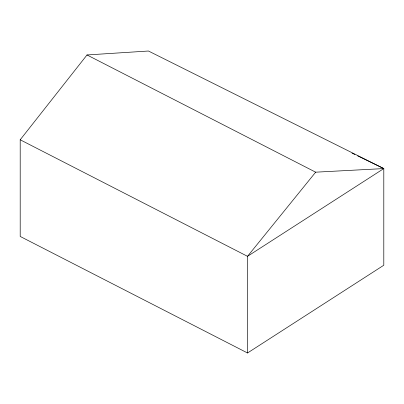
<?xml version="1.0" encoding="UTF-8"?>
<svg xmlns="http://www.w3.org/2000/svg" width="404" height="404" viewBox="0 0 404 404"><rect width="100%" height="100%" fill="white"/><g stroke="black" fill="none" stroke-linecap="round" stroke-linejoin="round"><path stroke-width="0.61" d="M20.2 139.784L87.017 54.959L148.46 51.02L383.8 168.579L383.8 265.236L247.516 352.98L20.2 236.441L20.2 139.784L247.516 256.323L383.8 168.579L357.717 155.909M382.543 168.478L383.8 168.579L315.66 172.18L247.516 256.323L247.516 352.98M352.046 153.151L354.879 154.53M87.017 54.959L315.66 172.18"/></g></svg>
